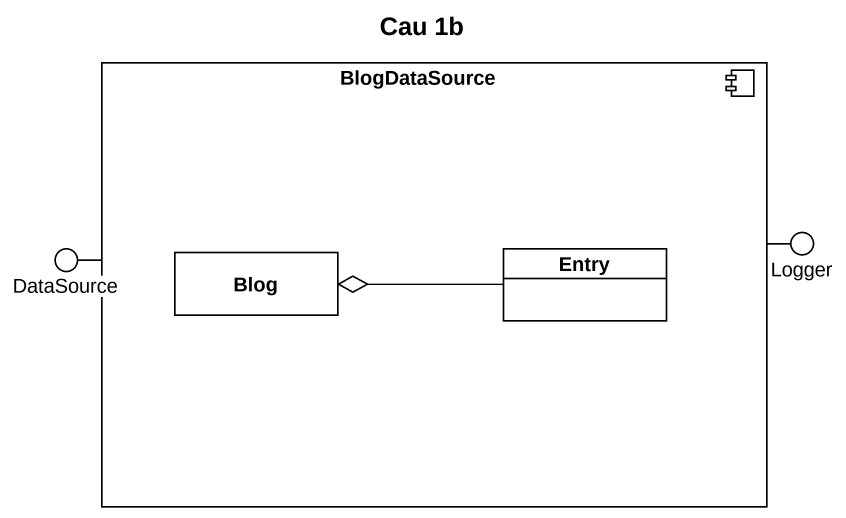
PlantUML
@startuml
title Cau 1b
allowmixing
hide circle
hide empty members
component BlogDataSource {
  class Blog
  class Entry
}
() DataSource
() Logger
BlogDataSource -left- DataSource
BlogDataSource -right- Logger
Entry -left-o Blog
@enduml
